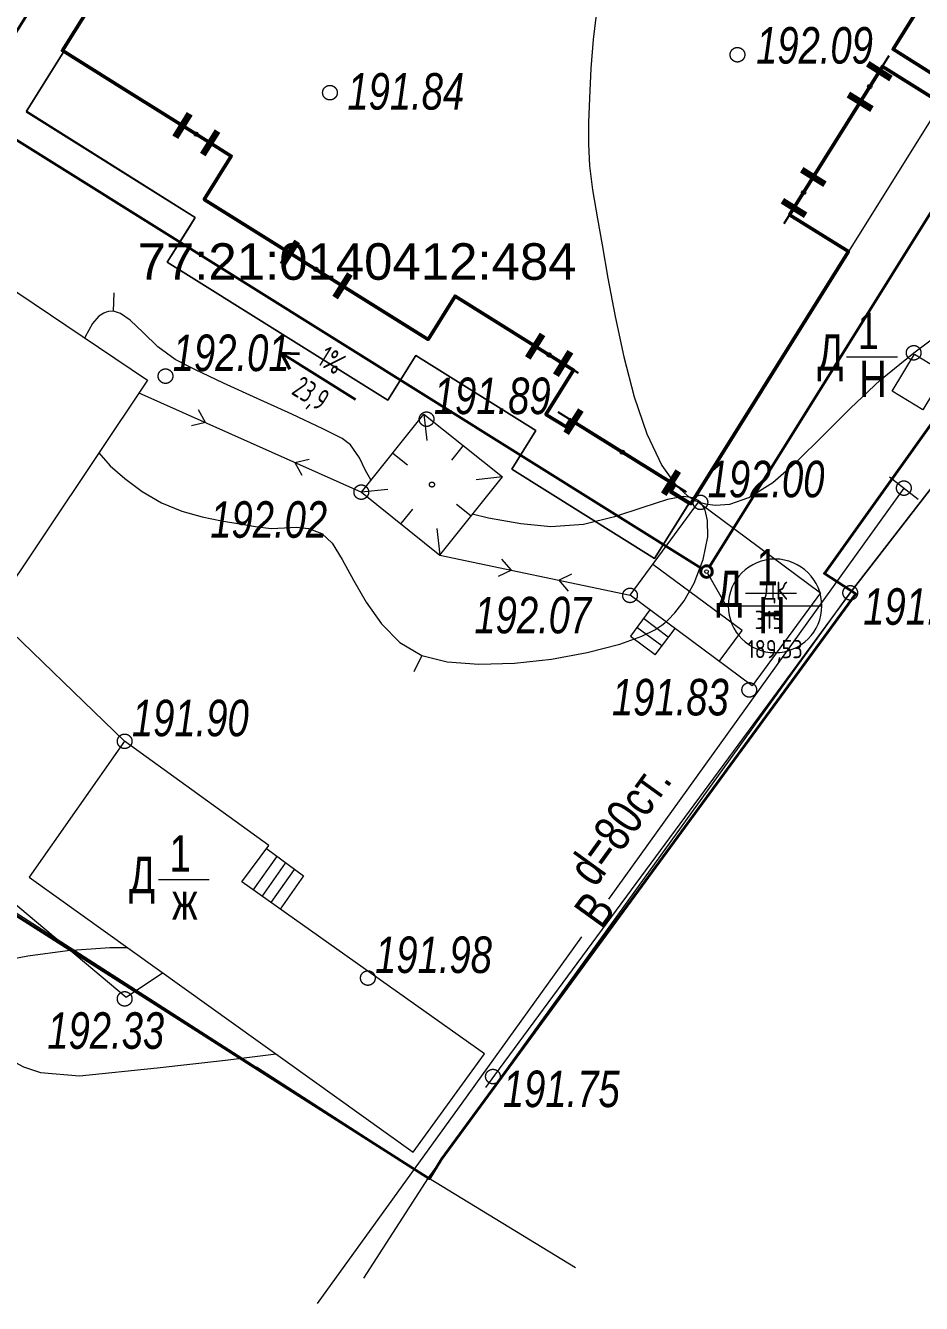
# Model space of a CAD drawing. Header units: millimetres. Extents: x -38151500 to -27467627, y -20617104 to -20349562.
# Drawn here: x -29067600 to -29043029, y -20520149 to -20485120 of the extents above; entities that cross this region are included whole.
import ezdxf
from ezdxf.xclip import XClip

# ---------------------------------------------------------------- set-up
doc = ezdxf.new("R2010")
doc.units = ezdxf.units.MM
doc.header["$MEASUREMENT"] = 0
doc.header["$XCLIPFRAME"] = 0
doc.linetypes.add('Wipeout_Contour', pattern=[1000, 0, -1000])
for name, color, linetype in [('!!! ПОДОСНОВА', 7, 'Continuous'), ('Дренаж', 7, 'Continuous'), ('Дренаж выноски', 7, 'Continuous')]:
    doc.layers.add(name, color=color, linetype=linetype)
for name, color, linetype, lineweight, true_color in [('Дренаж выноски_Ном._пера__20', 7, 'Continuous', 40, 0xe15500), ('Дренаж выноски_Ном._пера__21', 7, 'Continuous', 15, 0xfb5f00), ('Дренаж_Ном._пера__20', 7, 'Continuous', 40, 0xe15500)]:
    doc.layers.add(name, color=color, linetype=linetype, lineweight=lineweight, true_color=true_color)
for name, color, linetype, lineweight in [('Новый_Defpoints_Ном._пера__16', 16, 'Continuous', 20), ('Новый_Defpoints_Ном._пера__7', 7, 'Continuous', 25), ('Новый_ГП_Граница участка_Ном._пера__1', 1, 'Continuous', 40), ('Новый_ГП_Здание сооружение_Ном._пера__16', 16, 'Continuous', 20), ('Новый_ГП_Здание сооружение_Ном._пера__22', 22, 'Continuous', 50), ('Новый_ГТ-сооружение_ ограждение_Ном._пера__19', 7, 'Continuous', 90), ('Чертеж_1_ГП_Топография_Ном._пера__253', 252, 'Continuous', 18), ('Чертеж_1_Новофедоровское_снт 28_07$0$tp_Здания_Ном._пера__253', 252, 'Continuous', 18), ('Чертеж_1_Новофедоровское_снт 28_07$0$tp_отметки_новые_Ном._пера__253', 252, 'Continuous', 18), ('Чертеж_1_Новофедоровское_снт 28_07$0$U_ТЕКСТ_БЕЛЫЙ_Ном._пера__253', 252, 'Continuous', 18), ('Чертеж_1_Новый_ГП_Топография_Ном._пера__253', 252, 'Continuous', 18), ('Чертеж_1_Новый_Новофедоровское_снт 28_07$0$tp_Здания_Ном._пера__253', 252, 'Continuous', 18), ('Чертеж_1_Новый_Новофедоровское_снт 28_07$0$tp_Здания_Ном._пера__7', 7, 'Continuous', 18), ('Чертеж_1_Новый_Новофедоровское_снт 28_07$0$tp_Контур растит_Ном._пера__253', 252, 'Continuous', 18), ('Чертеж_1_Новый_Новофедоровское_снт 28_07$0$tp_ЛЭП нн_Ном._пера__253', 252, 'Continuous', 18), ('Чертеж_1_Новый_Новофедоровское_снт 28_07$0$tp_Ограждения ДЕР_Ном._пера__253', 252, 'Continuous', 18), ('Чертеж_1_Новый_Новофедоровское_снт 28_07$0$tp_Ограждения мет_Ном._пера__253', 252, 'Continuous', 18), ('Чертеж_1_Новый_Новофедоровское_снт 28_07$0$tp_Ограждения рабица_Ном._пера__253', 252, 'Continuous', 18), ('Чертеж_1_Новый_Новофедоровское_снт 28_07$0$tp_отметки_новые_Ном._пера__7', 7, 'Continuous', 18), ('Чертеж_1_Новый_Новофедоровское_снт 28_07$0$tp_рельеф_Ном._пера__253', 252, 'Continuous', 18), ('Чертеж_1_Новый_Новофедоровское_снт 28_07$0$U_Водопровод_Ном._пера__253', 252, 'Continuous', 18)]:
    doc.layers.add(name, color=color, linetype=linetype, lineweight=lineweight)
doc.styles.add('РЎР“Р•РќР•Р\xa0РР\xa0_РЎРўРР›Р¬_1', font='arial.ttf', dxfattribs={"width": 0.75})
doc.styles.add('РЎР“Р•РќР•Р\xa0РР\xa0_РЎРўРР›Р¬_3', font='arial.ttf', dxfattribs={"width": 0.749999})
doc.styles.add('РЎР“Р•РќР•Р\xa0РР\xa0_РЎРўРР›Р¬_5', font='arial.ttf')
doc.styles.add('РЎР“Р•РќР•Р\xa0РР\xa0_РЎРўРР›Р¬_6', font='', dxfattribs={"width": 0.8})
doc.styles.add('РЎР“Р•РќР•Р\xa0РР\xa0_РЎРўРР›Р¬_7', font='')
doc.styles.get('РЎР“Р•РќР•Р\xa0РР\xa0_РЎРўРР›Р¬_6').set_extended_font_data('GOST_type_A')
doc.styles.get('РЎР“Р•РќР•Р\xa0РР\xa0_РЎРўРР›Р¬_7').set_extended_font_data('GOST_type_A')

# ---------------------------------------------------------------- blocks, each defined once
blk = doc.blocks.new('Чертеж_6_1', base_point=(9028958, 0))
at = {"layer": 'Чертеж_1_Новый_ГП_Топография_Ном._пера__253', "color": 252, "lineweight": 18, "flags": 128}
for points in [[(-29093242, -20517064), (-29093202, -20517000), (-29082715, -20499900), (-29056545, -20516708), (-29044984, -20500671), (-29035068, -20487867), (-29036822, -20480650), (-29038827, -20473503), (-29044320, -20475465), (-29047175, -20474628), (-29061447, -20465849), (-29051497, -20449640), (-29059106, -20444942), (-29100137, -20512686)], [(-29062272, -20466500), (-29042872, -20478480), (-29040402, -20474480), (-29035962, -20486530), (-29045692, -20500140), (-29044832, -20500700), (-29056192, -20516190), (-29056522, -20516730), (-29056792, -20516560), (-29081272, -20500980), (-29070592, -20483870), (-29072302, -20482750)]]:
    blk.add_lwpolyline(points, close=True, dxfattribs=at)
at = {"layer": 'Чертеж_1_Новый_Новофедоровское_снт 28_07$0$tp_Здания_Ном._пера__253', "color": 252, "lineweight": 18, "flags": 128}
for points in [[(-29068499, -20501169), (-29073416, -20497871), (-29069169, -20491538), (-29064252, -20494836)], [(-29042991, -20495656), (-29043834, -20495146), (-29043221, -20494132), (-29042378, -20494642)], [(-29051019, -20500736), (-29049142, -20498186), (-29045797, -20500673), (-29047674, -20503223)], [(-29056967, -20515999), (-29055017, -20513307), (-29061670, -20508594), (-29060929, -20507598), (-29064886, -20504739), (-29067501, -20508460)]]:
    blk.add_lwpolyline(points, close=True, dxfattribs=at)
for points in [[(-29045081, -20494202), (-29043685, -20494202)], [(-29048581, -20502549), (-29047948, -20501698), (-29050399, -20499894)], [(-29047852, -20500678), (-29046456, -20500678)], [(-29050476, -20501140), (-29051011, -20501859), (-29050332, -20502363)], [(-29049974, -20501882), (-29050653, -20501377)], [(-29050153, -20502123), (-29050832, -20501618)], [(-29049797, -20501644), (-29050338, -20502372)], [(-29060989, -20507679), (-29059979, -20508430), (-29060621, -20509337)], [(-29061356, -20508816), (-29060713, -20507910)], [(-29061111, -20508990), (-29060469, -20508083)], [(-29063956, -20508524), (-29062560, -20508524)], [(-29060866, -20509163), (-29060224, -20508257)]]:
    blk.add_lwpolyline(points, dxfattribs=at)
at = {"layer": 'Чертеж_1_Новый_Новофедоровское_снт 28_07$0$tp_Здания_Ном._пера__7', "color": 7, "lineweight": 18, "flags": 128}
for points in [[(-29058388, -20497912), (-29056674, -20495769)], [(-29056674, -20495769), (-29054520, -20497492)], [(-29056674, -20495769), (-29056592, -20496494)], [(-29057531, -20496841), (-29057127, -20497164)], [(-29055597, -20496631), (-29055918, -20497032)], [(-29056234, -20499635), (-29054520, -20497492)], [(-29054520, -20497492), (-29055245, -20497571)], [(-29057663, -20497833), (-29058388, -20497912)], [(-29058388, -20497912), (-29056234, -20499635)], [(-29055781, -20498240), (-29055377, -20498563)], [(-29056990, -20498372), (-29057311, -20498773)], [(-29056317, -20498910), (-29056234, -20499635)]]:
    blk.add_lwpolyline(points, dxfattribs=at)
at = {"layer": 'Чертеж_1_Новый_Новофедоровское_снт 28_07$0$tp_Здания_Ном._пера__7', "color": 7, "lineweight": 18}
blk.add_circle((-29056454, -20497702), 68.6, dxfattribs=at)
at = {"layer": 'Чертеж_1_Новый_Новофедоровское_снт 28_07$0$tp_Контур растит_Ном._пера__253', "color": 252, "lineweight": 18, "flags": 128}
blk.add_lwpolyline([(-29068541, -20501211), (-29064886, -20504739)], dxfattribs=at)
at = {"layer": 'Чертеж_1_Новый_Новофедоровское_снт 28_07$0$tp_ЛЭП нн_Ном._пера__253', "color": 252, "lineweight": 18, "flags": 128}
for points in [[(-29064489, -20495191), (-29058388, -20497912)], [(-29062663, -20496005), (-29062856, -20495655)], [(-29062663, -20496005), (-29063052, -20496096)], [(-29060215, -20497097), (-29059825, -20497007)], [(-29060215, -20497097), (-29060022, -20497448)], [(-29056234, -20499635), (-29051019, -20500736)], [(-29054277, -20500048), (-29054540, -20499746)], [(-29054277, -20500048), (-29054639, -20500218)], [(-29052976, -20500323), (-29052614, -20500153)], [(-29052976, -20500323), (-29052714, -20500625)]]:
    blk.add_lwpolyline(points, dxfattribs=at)
at = {"layer": 'Чертеж_1_Новый_Новофедоровское_снт 28_07$0$tp_Ограждения ДЕР_Ном._пера__253', "color": 252, "lineweight": 18, "flags": 128}
blk.add_lwpolyline([(-29044320, -20475465), (-29038827, -20473503), (-29036821, -20480652), (-29035068, -20487867), (-29044984, -20500671), (-29054742, -20513890), (-29054989, -20514232)], dxfattribs=at)
at = {"layer": 'Чертеж_1_Новый_Новофедоровское_снт 28_07$0$tp_Ограждения мет_Ном._пера__253', "color": 252, "lineweight": 18, "flags": 128}
for points in [[(-29061270, -20513661), (-29056545, -20516708), (-29052521, -20519168)], [(-29058323, -20519454), (-29056545, -20516708)]]:
    blk.add_lwpolyline(points, dxfattribs=at)
at = {"layer": 'Чертеж_1_Новый_Новофедоровское_снт 28_07$0$tp_Ограждения рабица_Ном._пера__253', "color": 252, "lineweight": 18, "flags": 128}
blk.add_lwpolyline([(-29082715, -20499900), (-29073052, -20505945), (-29067984, -20509117), (-29064844, -20511753), (-29063840, -20511091)], dxfattribs=at)
at = {"layer": 'Чертеж_1_Новый_Новофедоровское_снт 28_07$0$tp_отметки_новые_Ном._пера__7', "color": 7, "lineweight": 18}
for centre in [(-29048075, -20485920), (-29059252, -20486960), (-29043242, -20494090), (-29063762, -20494730), (-29056602, -20495910), (-29043512, -20497800), (-29058392, -20497910), (-29049092, -20498190), (-29051022, -20500740), (-29044982, -20500670), (-29047752, -20503330), (-29064882, -20504740), (-29058212, -20511230), (-29064882, -20511800), (-29054782, -20513930)]:
    blk.add_circle(centre, 200, dxfattribs=at)
at = {"layer": 'Чертеж_1_Новый_Новофедоровское_снт 28_07$0$tp_рельеф_Ном._пера__253', "color": 252, "lineweight": 18, "flags": 128}
for points in [[(-29051911, -20484524), (-29052035, -20485499), (-29052099, -20486294), (-29052134, -20487110), (-29052160, -20487779), (-29052164, -20488373), (-29052133, -20488963), (-29052054, -20489620), (-29051912, -20490415), (-29051783, -20491131), (-29051626, -20492046), (-29051433, -20493091), (-29051196, -20494197), (-29050909, -20495294), (-29050562, -20496311), (-29050149, -20497179), (-29049765, -20497720), (-29049444, -20498012), (-29049213, -20498144), (-29049092, -20498190), (-29048955, -20498227), (-29048684, -20498265), (-29048285, -20498237), (-29047761, -20498058), (-29047106, -20497643), (-29046435, -20497062), (-29045731, -20496366), (-29044975, -20495605), (-29044152, -20494829), (-29043242, -20494090), (-29042438, -20493492)], [(-29065188, -20492950), (-29065166, -20492451)], [(-29058132, -20497575), (-29058281, -20497319), (-29058444, -20496969), (-29058690, -20496617), (-29058913, -20496437), (-29059449, -20496173), (-29060299, -20495777), (-29061244, -20495346), (-29062168, -20494924), (-29062957, -20494552), (-29063497, -20494273), (-29063976, -20493923), (-29064378, -20493538), (-29064729, -20493198), (-29064992, -20493012), (-29065188, -20492950), (-29065321, -20492955), (-29065389, -20492973), (-29065456, -20493002), (-29065586, -20493090), (-29065764, -20493288), (-29065963, -20493655), (-29065972, -20493683)], [(-29065593, -20496836), (-29065275, -20497187), (-29064875, -20497539), (-29064400, -20497894), (-29063869, -20498205), (-29063315, -20498427), (-29062759, -20498583), (-29062222, -20498692), (-29061726, -20498775), (-29061292, -20498853), (-29060862, -20498902), (-29060501, -20498889), (-29060172, -20498872), (-29059841, -20498907), (-29059474, -20499048), (-29059195, -20499313), (-29058913, -20499759), (-29058607, -20500319), (-29058256, -20500928), (-29057840, -20501519), (-29057338, -20502028), (-29056729, -20502387), (-29056035, -20502559), (-29055167, -20502624), (-29054193, -20502595), (-29053179, -20502485), (-29052193, -20502306), (-29051301, -20502073), (-29050700, -20501856), (-29050338, -20501680), (-29050147, -20501558), (-29050068, -20501495), (-29049972, -20501409), (-29049790, -20501216), (-29049541, -20500889), (-29049262, -20500403), (-29049013, -20499758), (-29048889, -20499132), (-29048893, -20498688), (-29048962, -20498408), (-29049042, -20498255), (-29049092, -20498190), (-29049150, -20498135), (-29049289, -20498063), (-29049552, -20498033), (-29049993, -20498111), (-29050668, -20498327), (-29051447, -20498587), (-29052299, -20498797), (-29053192, -20498862), (-29054017, -20498780), (-29054906, -20498622), (-29055351, -20498518)], [(-29056729, -20502387), (-29056947, -20502837)], [(-29064791, -20510399), (-29065291, -20510404), (-29066452, -20510480), (-29067536, -20510632), (-29068203, -20510762), (-29068892, -20511213), (-29069067, -20511819), (-29068873, -20512409), (-29068594, -20512978), (-29068218, -20513365), (-29067659, -20513665), (-29067190, -20513815), (-29066117, -20513909), (-29063986, -20513693), (-29062115, -20513485), (-29060726, -20513308)]]:
    blk.add_lwpolyline(points, dxfattribs=at)
at = {"layer": 'Чертеж_1_Новый_Новофедоровское_снт 28_07$0$U_Водопровод_Ном._пера__253', "color": 252, "lineweight": 18, "flags": 128}
for points in [[(-29043907, -20497493), (-29043118, -20498107)], [(-29043511, -20497803), (-29051608, -20509064)], [(-29052353, -20510100), (-29055466, -20514430), (-29059601, -20520149)]]:
    blk.add_lwpolyline(points, dxfattribs=at)
at = {"layer": 'Чертеж_1_ГП_Топография_Ном._пера__253', "color": 252, "lineweight": 18, "insert": (-29064528, -20491595), "char_height": 1000, "attachment_point": 4, "style": 'РЎР“Р•РќР•Р\xa0РР\xa0_РЎРўРР›Р¬_5'}
blk.add_mtext('\\A1;{\\pql;\\fArial|b0|i0|c204|p0;\\W1.000000;77:21:0140412:484}', dxfattribs=at)
at = {"layer": 'Чертеж_1_Новофедоровское_снт 28_07$0$tp_Здания_Ном._пера__253', "color": 252, "lineweight": 18, "char_height": 1000, "style": 'РЎР“Р•РќР•Р\xa0РР\xa0_РЎРўРР›Р¬_3'}
for s, insert, attachment_point in [('\\A1;{\\pql;\\fArial|b0|i0|c204|p0;\\W0.749999;1}', (-29044776, -20493490), 4), ('\\A1;{\\pql;\\fArial|b0|i0|c204|p0;\\W0.749999;Д}', (-29045882, -20494872), 7), ('\\A1;{\\pql;\\fArial|b0|i0|c204|p0;\\W0.749999;Н}', (-29044735, -20494805), 4), ('\\A1;{\\pql;\\fArial|b0|i0|c204|p0;\\W0.749999;1}', (-29047547, -20499966), 4), ('\\A1;{\\pql;\\fArial|b0|i0|c204|p0;\\W0.749999;Д}', (-29048654, -20501348), 7), ('\\A1;{\\pql;\\fArial|b0|i0|c204|p0;\\W0.749999;Н}', (-29047506, -20501281), 4), ('\\A1;{\\pql;\\fArial|b0|i0|c204|p0;\\W0.749999;1}', (-29063651, -20507813), 4), ('\\A1;{\\pql;\\fArial|b0|i0|c204|p0;\\W0.749999;Д}', (-29064758, -20509195), 7), ('\\A1;{\\pql;\\fArial|b0|i0|c204|p0;\\W0.749999;ж}', (-29063583, -20509128), 4)]:
    blk.add_mtext(s, dxfattribs=dict(at, insert=insert, attachment_point=attachment_point))
at = {"layer": 'Чертеж_1_Новофедоровское_снт 28_07$0$tp_отметки_новые_Ном._пера__253', "color": 252, "lineweight": 18, "char_height": 1000, "attachment_point": 7, "style": 'РЎР“Р•РќР•Р\xa0РР\xa0_РЎРўРР›Р¬_1'}
for s, insert in [('\\A1;{\\pql;\\fArial|b0|i1|c204|p0;\\W0.750000;192.09}', (-29047563, -20486177)), ('\\A1;{\\pql;\\fArial|b0|i1|c204|p0;\\W0.750000;191.84}', (-29058774, -20487438)), ('\\A1;{\\pql;\\fArial|b0|i1|c204|p0;\\W0.750000;192.01}', (-29063563, -20494605)), ('\\A1;{\\pql;\\fArial|b0|i1|c204|p0;\\W0.750000;191.89}', (-29056403, -20495785)), ('\\A1;{\\pql;\\fArial|b0|i1|c204|p0;\\W0.750000;192.00}', (-29048893, -20498065)), ('\\A1;{\\pql;\\fArial|b0|i1|c204|p0;\\W0.750000;192.02}', (-29062534, -20499174)), ('\\A1;{\\pql;\\fArial|b0|i1|c204|p0;\\W0.750000;192.07}', (-29055290, -20501794)), ('\\A1;{\\pql;\\fArial|b0|i1|c204|p0;\\W0.750000;191.89}', (-29044626, -20501559)), ('\\A1;{\\pql;\\fArial|b0|i1|c204|p0;\\W0.750000;191.83}', (-29051518, -20504044)), ('\\A1;{\\pql;\\fArial|b0|i1|c204|p0;\\W0.750000;191.90}', (-29064683, -20504615)), ('\\A1;{\\pql;\\fArial|b0|i1|c204|p0;\\W0.750000;191.98}', (-29058013, -20511105)), ('\\A1;{\\pql;\\fArial|b0|i1|c204|p0;\\W0.750000;192.33}', (-29067003, -20513183)), ('\\A1;{\\pql;\\fArial|b0|i1|c204|p0;\\W0.750000;191.75}', (-29054509, -20514781))]:
    blk.add_mtext(s, dxfattribs=dict(at, insert=insert))
at = {"layer": 'Чертеж_1_Новофедоровское_снт 28_07$0$U_ТЕКСТ_БЕЛЫЙ_Ном._пера__253', "color": 252, "lineweight": 18, "char_height": 1000, "attachment_point": 7, "rotation": 54.132, "style": 'РЎР“Р•РќР•Р\xa0РР\xa0_РЎРўРР›Р¬_3'}
for s, insert in [('\\A1;{\\pql;\\fArial|b0|i0|c204|p0;\\W0.749999;d=80ст.}', (-29051965, -20508781)), ('\\A1;{\\pql;\\fArial|b0|i0|c204|p0;\\W0.749999;В}', (-29051797, -20509924))]:
    blk.add_mtext(s, dxfattribs=dict(at, insert=insert))
blk = doc.blocks.new('Стена_34_5', base_point=(-29058990, -20471097))
at = {"layer": 'Дренаж_Ном._пера__20', "linetype": 'Continuous', "lineweight": 40, "true_color": 0xe15500}
for points in [[(-29058990, -20471097), (-29069191, -20487422), (-29069189, -20487422), (-29058989, -20471098)], [(-29069191, -20487422), (-29069190, -20487423), (-29069189, -20487422)]]:
    blk.add_hatch(color=32, dxfattribs=at).paths.add_polyline_path(points)
at = {"layer": 'Дренаж_Ном._пера__20', "color": 32, "lineweight": 40, "true_color": 0xe15500, "flags": 128}
for points in [[(-29058990, -20471097), (-29069191, -20487422)], [(-29069189, -20487422), (-29058989, -20471098)], [(-29058989, -20471098), (-29058988, -20471097)], [(-29069191, -20487422), (-29069190, -20487423)]]:
    blk.add_lwpolyline(points, dxfattribs=at)
blk = doc.blocks.new('Стена_35_5', base_point=(-29069191, -20487422))
at = {"layer": 'Дренаж_Ном._пера__20', "linetype": 'Continuous', "lineweight": 40, "true_color": 0xe15500}
for points in [[(-29069190, -20487423), (-29048924, -20500086), (-29048924, -20500085), (-29069189, -20487422)], [(-29048924, -20500085), (-29048924, -20500085), (-29048924, -20500086)]]:
    blk.add_hatch(color=32, dxfattribs=at).paths.add_polyline_path(points)
at = {"layer": 'Дренаж_Ном._пера__20', "color": 32, "lineweight": 40, "true_color": 0xe15500, "flags": 128}
for points in [[(-29069190, -20487423), (-29048924, -20500086)], [(-29048924, -20500085), (-29069189, -20487422)], [(-29048924, -20500086), (-29048924, -20500085)]]:
    blk.add_lwpolyline(points, dxfattribs=at)
blk = doc.blocks.new('Стена_36_5', base_point=(-29048924, -20500086))
at = {"layer": 'Дренаж_Ном._пера__20', "linetype": 'Continuous', "lineweight": 40, "true_color": 0xe15500}
for points in [[(-29038725, -20483761), (-29048924, -20500085), (-29048924, -20500085), (-29038723, -20483761)], [(-29038724, -20483760), (-29038725, -20483761), (-29038723, -20483761)]]:
    blk.add_hatch(color=32, dxfattribs=at).paths.add_polyline_path(points)
at = {"layer": 'Дренаж_Ном._пера__20', "color": 32, "lineweight": 40, "true_color": 0xe15500, "flags": 128}
for points in [[(-29048924, -20500085), (-29038723, -20483761)], [(-29038725, -20483761), (-29048924, -20500085)], [(-29038723, -20483761), (-29038724, -20483760)]]:
    blk.add_lwpolyline(points, dxfattribs=at)
blk = doc.blocks.new('Колонна_21_5', base_point=(-29048922, -20500087))
at = {"color": 254, "linetype": 'Wipeout_Contour', "lineweight": 0, "ltscale": 995514574.0442914}
blk.add_wipeout([(-29049080, -20500087), (-29049080, -20500087), (-29049072, -20500136), (-29049050, -20500180), (-29049015, -20500215), (-29048971, -20500237), (-29048922, -20500245), (-29048922, -20500245), (-29048922, -20500245), (-29048874, -20500237), (-29048830, -20500215), (-29048795, -20500180), (-29048772, -20500136), (-29048765, -20500087), (-29048765, -20500087), (-29048765, -20500087), (-29048772, -20500038), (-29048795, -20499995), (-29048830, -20499960), (-29048874, -20499937), (-29048922, -20499930), (-29048922, -20499930), (-29048922, -20499930), (-29048971, -20499937), (-29049015, -20499960), (-29049050, -20499995), (-29049072, -20500038)], dxfattribs=at).dxf.layer = 'Дренаж'
at = {"layer": 'Дренаж_Ном._пера__20', "color": 32, "lineweight": 40, "true_color": 0xe15500, "flags": 128}
blk.add_lwpolyline([(-29049080, -20500087, 0.414214), (-29048922, -20500245, 0.414214), (-29048765, -20500087, 0.414214), (-29048922, -20499930, 0.414214)], format="xyb", close=True, dxfattribs=at)
blk = doc.blocks.new('Линия_2_5', base_point=(-29058549, -20495371))
at = {"layer": 'Дренаж выноски_Ном._пера__20', "color": 32, "lineweight": 40, "true_color": 0xe15500}
for p, q in [((-29058549, -20495371), (-29060584, -20494099)), ((-29060584, -20494099), (-29060084, -20494116)), ((-29060584, -20494099), (-29060349, -20494540))]:
    blk.add_line(p, q, dxfattribs=at)
blk = doc.blocks.new('Выноска_14_5', base_point=(-29048922, -20500087))
at = {"layer": 'Дренаж выноски_Ном._пера__21', "color": 20, "lineweight": 15, "true_color": 0xfb5f00}
for p, q in [((-29048897, -20500131), (-29048388, -20501027)), ((-29048388, -20501027), (-29048327, -20501027)), ((-29048327, -20501027), (-29045762, -20501027))]:
    blk.add_line(p, q, dxfattribs=at)
at = {"layer": 'Дренаж выноски_Ном._пера__21', "color": 20, "lineweight": 15, "true_color": 0xfb5f00, "flags": 128}
blk.add_lwpolyline([(-29045762, -20501027, 1), (-29048327, -20501027, 1)], format="xyb", close=True, dxfattribs=at)
at = {"layer": 'Дренаж выноски_Ном._пера__21', "color": 20, "lineweight": 15, "true_color": 0xfb5f00}
blk.add_circle((-29048922, -20500087), 50, dxfattribs=at)
at = {"layer": 'Дренаж выноски_Ном._пера__21', "color": 20, "lineweight": 15, "true_color": 0xfb5f00, "insert": (-29047045, -20500360), "char_height": 500, "width": 2000, "attachment_point": 2, "line_spacing_factor": 0.961326, "style": 'РЎР“Р•РќР•Р\xa0РР\xa0_РЎРўРР›Р¬_7'}
blk.add_mtext('\\A1;{\\pqc;\\pt0,21000;\\fGOST_type_A|b0|i0|c0|p0;\\W1.000000;ДК 315\\fGOST_type_A|b0|i0|c0|p0;\\W1.000000;\\A1{\\H.66x;\\S^  ;}\\fGOST_type_A|b0|i0|c0|p0;\\W1.000000;\\fGOST_type_A|b0|i0|c0|p0;\\W1.000000;\\A1{\\H.66x;\\S^  ;}\\fGOST_type_A|b0|i0|c0|p0;\\W1.000000; \\fGOST_type_A|b0|i0|c0|p0;\\W1.000000;\\fGOST_type_A|b0|i0|c0|p0;\\W1.000000;\\fGOST_type_A|b0|i0|c0|p0;\\W1.000000;\\fGOST_type_A|b0|i0|c0|p0;\\W1.000000;\\fGOST_type_A|b0|i0|c0|p0;\\W1.000000;189,53 \\fGOST_type_A|b0|i0|c0|p0;\\W1.000000;\\A1{\\H.66x;\\S^  ;}\\fGOST_type_A|b0|i0|c0|p0;\\W1.000000;\\fGOST_type_A|b0|i0|c0|p0;\\W1.000000;\\A1{\\H.66x;\\S^  ;}\\fGOST_type_A|b0|i0|c0|p0;\\W1.000000;\\fGOST_type_A|b0|i0|c0|p0;\\W1.000000;\\fGOST_type_A|b0|i0|c0|p0;\\W1.000000;\\fGOST_type_A|b0|i0|c0|p0;\\W1.000000;\\fGOST_type_A|b0|i0|c0|p0;\\W1.000000;\\fGOST_type_A|b0|i0|c0|p0;\\W1.000000;\\fGOST_type_A|b0|i0|c0|p0;\\W1.000000;\\fGOST_type_A|b0|i0|c0|p0;\\W1.000000;\\fGOST_type_A|b0|i0|c0|p0;\\W1.000000;\\fGOST_type_A|b0|i0|c0|p0;\\W1.000000;\\fGOST_type_A|b0|i0|c0|p0;\\W1.000000;\\fGOST_type_A|b0|i0|c0|p0;\\W1.000000;\\fGOST_type_A|b0|i0|c0|p0;\\W1.000000;\\fGOST_type_A|b0|i0|c0|p0;\\W1.000000;\\fGOST_type_A|b0|i0|c0|p0;\\W1.000000;\\fGOST_type_A|b0|i0|c0|p0;\\W1.000000;\\fGOST_type_A|b0|i0|c0|p0;\\W1.000000;\\fGOST_type_A|b0|i0|c0|p0;\\W1.000000;\\fGOST_type_A|b0|i0|c0|p0;\\W1.000000;\\fGOST_type_A|b0|i0|c0|p0;\\W1.000000;\\fGOST_type_A|b0|i0|c0|p0;\\W1.000000;\\fGOST_type_A|b0|i0|c0|p0;\\W1.000000;\\fGOST_type_A|b0|i0|c0|p0;\\W1.000000;\\fGOST_type_A|b0|i0|c0|p0;\\W1.000000;\\fGOST_type_A|b0|i0|c0|p0;\\W1.000000;\\fGOST_type_A|b0|i0|c0|p0;\\W1.000000;\\fGOST_type_A|b0|i0|c0|p0;\\W1.000000;\\fGOST_type_A|b0|i0|c0|p0;\\W1.000000;\\fGOST_type_A|b0|i0|c0|p0;\\W1.000000;\\fGOST_type_A|b0|i0|c0|p0;\\W1.000000;\\fGOST_type_A|b0|i0|c0|p0;\\W1.000000;\\fGOST_type_A|b0|i0|c0|p0;\\W1.000000;\\fGOST_type_A|b0|i0|c0|p0;\\W1.000000;\\fGOST_type_A|b0|i0|c0|p0;\\W1.000000;\\fGOST_type_A|b0|i0|c0|p0;\\W1.000000;}', dxfattribs=at)

msp = doc.modelspace()

# ---------------------------------------------------------------- linework, layer by layer
at = {"layer": 'Новый_Defpoints_Ном._пера__16', "color": 16, "lineweight": 20}
msp.add_lwpolyline([(-29049351.7, -20498226.87), (-29049394.05, -20498200.09), (-29050347.84, -20499726.47), (-29054265.91, -20497278.35), (-29053603.24, -20496218.51), (-29056894.08, -20494162.42), (-29057662.66, -20495392.47), (-29063717.51, -20491608.97), (-29062949.12, -20490378.81), (-29067569.79, -20487470.61), (-29066546.12, -20485831.75), (-29066588.37, -20485805.01), (-29058559.76, -20472957.63), (-29042192.92, -20483184.77), (-29043808.73, -20485770.62), (-29042199.23, -20486777.3)], close=True, dxfattribs=at)
at = {"layer": 'Новый_Defpoints_Ном._пера__7', "color": 7, "lineweight": 25}
for points in [[(-29044977.45, -20487641.38), (-29043917.89, -20485945.13)], [(-29062115, -20488600.39), (-29063726.44, -20487593.82)], [(-29046790.64, -20490544.09), (-29045731.09, -20488847.84)], [(-29058485.08, -20492519.34), (-29060775.06, -20491088.89)], [(-29052434.16, -20494650.47), (-29054045.61, -20493643.9)], [(-29049474.85, -20497913.5), (-29052994.56, -20495714.86)]]:
    msp.add_lwpolyline(points, dxfattribs=at)
for centre in [(-29044447.67, -20486793.26), (-29062920.72, -20488097.1), (-29046260.86, -20489695.96), (-29059630.07, -20491804.11), (-29053239.89, -20494147.19), (-29051234.71, -20496814.18)]:
    msp.add_circle(centre, 50, dxfattribs=at)
at = {"layer": 'Новый_ГП_Здание сооружение_Ном._пера__16', "color": 16, "lineweight": 20}
msp.add_lwpolyline([(-29066546.12, -20485831.75), (-29067579.46, -20487485.45), (-29062949.12, -20490378.81), (-29063108.23, -20490633.14), (-29063717.51, -20491608.47), (-29057662.66, -20495392.47), (-29056894.08, -20494162.42), (-29053603.65, -20496218.5), (-29054265.84, -20497278.23), (-29050347.84, -20499726.47), (-29049420.68, -20498242.72), (-29049929.51, -20497924.77), (-29049797.27, -20497713.13), (-29052655.19, -20495927.28), (-29052776.85, -20496121.97), (-29053328.09, -20495777.52), (-29052570.29, -20494564.81), (-29055819.47, -20492537.02), (-29056560.18, -20493722.48), (-29062700.06, -20489885.89), (-29061958.18, -20488698.63)], close=True, dxfattribs=at)
at = {"layer": 'Новый_ГП_Здание сооружение_Ном._пера__22', "color": 22, "lineweight": 50}
for points in [[(-29064468.84, -20482413.06), (-29066588.52, -20485805.26), (-29064939.1, -20486835.93), (-29062513.68, -20488351.5), (-29061958.18, -20488698.63), (-29062700.07, -20489885.89), (-29056560.18, -20493722.48), (-29055819.47, -20492537.02), (-29052570.3, -20494564.81), (-29053328.09, -20495777.52), (-29052776.54, -20496121.47), (-29052655.19, -20495927.28), (-29049797.27, -20497713.13), (-29049903.24, -20497882.73), (-29049351.79, -20498226.81), (-29045456.81, -20491994.99), (-29045032.95, -20491315.22), (-29046644.24, -20490308.37), (-29044100.62, -20486237.73), (-29042488.82, -20487244.9)], [(-29042199.23, -20486777.3), (-29043809.16, -20485771.31), (-29042192.92, -20483184.77)]]:
    msp.add_lwpolyline(points, dxfattribs=at)
at = {"layer": 'Новый_ГТ-сооружение_ ограждение_Ном._пера__19', "color": 7, "lineweight": 90}
for p, q in [((-29043864.74, -20486567.86), (-29044500.82, -20486170.5)), ((-29044394.52, -20487416.01), (-29045030.62, -20487018.66)), ((-29063103.71, -20487540.66), (-29063501.07, -20488176.75)), ((-29062340.38, -20488017.46), (-29062737.72, -20488653.56)), ((-29045677.93, -20489470.57), (-29046314.02, -20489073.21)), ((-29046207.71, -20490318.71), (-29046843.81, -20489921.37)), ((-29060152.33, -20491035.73), (-29060549.69, -20491671.82)), ((-29058710.46, -20491936.4), (-29059107.8, -20492572.5)), ((-29053422.88, -20493590.74), (-29053820.23, -20494226.83)), ((-29052659.54, -20494067.54), (-29053056.88, -20494703.64)), ((-29052371.83, -20495661.7), (-29052769.18, -20496297.79)), ((-29049700.23, -20497330.57), (-29050097.57, -20497966.66))]:
    msp.add_line(p, q, dxfattribs=at)

# ---------------------------------------------------------------- block references
at = {"layer": '!!! ПОДОСНОВА', "color": 252, "lineweight": 40}
ref = msp.add_blockref('Чертеж_6_1', (9028957.92, 0), dxfattribs=at)
XClip(ref).set_block_clipping_path([(-29127816.0149990618, -20418838.4532491304), (-29127816.0149990618, -20510095.8116091713), (-29105235.4453496896, -20510095.8116091713), (-29099842.3076653518, -20521215.6831232607), (-29014476.4440356195, -20521215.6831232607), (-29014476.4440356195, -20418721.7424019799)])
at = {"layer": 'Дренаж', "color": 32, "lineweight": 40, "true_color": 0xe15500}
for name, p in [('Стена_34_5', (-29058989.72, -20471097.07)), ('Стена_36_5', (-29048924.11, -20500085.94)), ('Стена_35_5', (-29069190.66, -20487421.99))]:
    msp.add_blockref(name, p, dxfattribs=at)
at = {"layer": 'Дренаж выноски', "color": 32, "lineweight": 40, "true_color": 0xe15500}
msp.add_blockref('Линия_2_5', (-29058548.69, -20495370.6), dxfattribs=at)

# ---------------------------------------------------------------- texts
at = {"layer": 'Дренаж выноски_Ном._пера__20', "color": 32, "lineweight": 40, "true_color": 0xe15500, "char_height": 600, "attachment_point": 5, "rotation": 328.091622, "style": 'РЎР“Р•РќР•Р\xa0РР\xa0_РЎРўРР›Р¬_6'}
for s, insert in [('\\A1;{\\pqc;\\fGOST_type_A|b0|i0|c0|p0;\\W0.800000;1%}', (-29059206.74, -20494290.28)), ('\\A1;{\\pqc;\\fGOST_type_A|b0|i0|c0|p0;\\W0.800000;2\\fGOST_type_A|b0|i0|c0|p0;\\W0.800000;3\\fGOST_type_A|b0|i0|c0|p0;\\W0.800000;,\\fGOST_type_A|b0|i0|c0|p0;\\W0.800000;9}', (-29059811.49, -20495261.53))]:
    msp.add_mtext(s, dxfattribs=dict(at, insert=insert))

# ---------------------------------------------------------------- next in the draw order: block references
at = {"layer": 'Дренаж', "color": 32, "lineweight": 40, "true_color": 0xe15500}
msp.add_blockref('Колонна_21_5', (-29048922.18, -20500087.15), dxfattribs=at)

# ---------------------------------------------------------------- next in the draw order: linework, layer by layer
at = {"layer": 'Новый_ГП_Граница участка_Ном._пера__1', "color": 1, "lineweight": 40}
msp.add_lwpolyline([(-29062272.08, -20466500), (-29042872.08, -20478480), (-29040402.08, -20474480), (-29035962.08, -20486530), (-29045692.08, -20500140), (-29044832.08, -20500700), (-29056192.08, -20516190), (-29056522.08, -20516730), (-29056792.08, -20516560), (-29081272.08, -20500980), (-29070592.08, -20483870), (-29072302.08, -20482750)], close=True, dxfattribs=at)

# ---------------------------------------------------------------- next in the draw order: block references
at = {"layer": 'Дренаж выноски', "color": 20, "lineweight": 15, "true_color": 0xfb5f00}
msp.add_blockref('Выноска_14_5', (-29048922.18, -20500087.15), dxfattribs=at)

doc.saveas('drawing.dxf')
